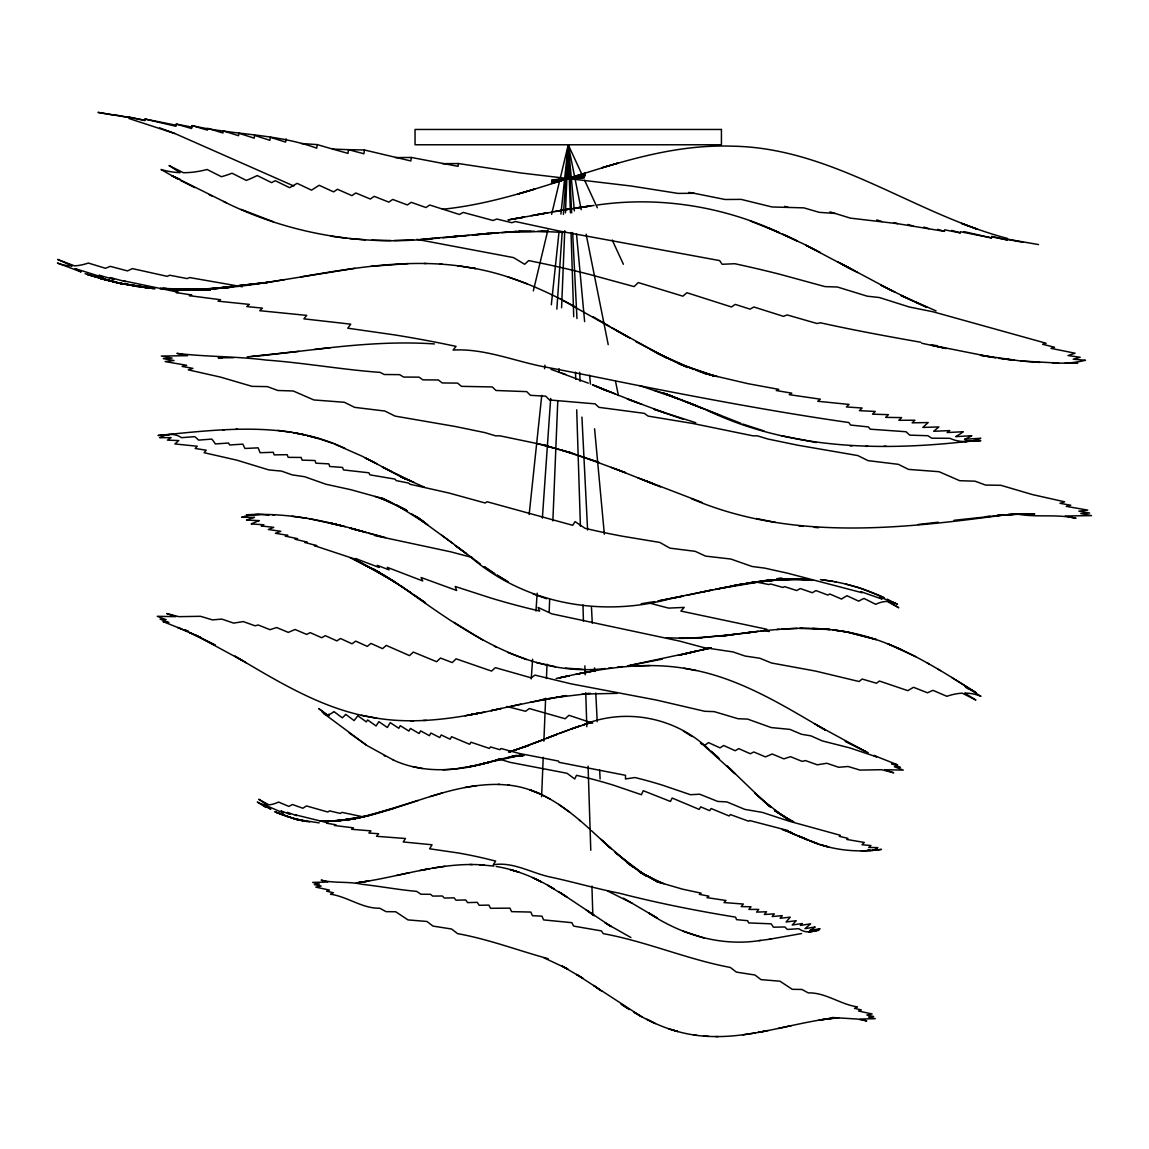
<?xml version="1.0" encoding="UTF-8"?>
<svg xmlns="http://www.w3.org/2000/svg" width="1149" height="1149" viewBox="0 0 1149 1149"><rect width="100%" height="100%" fill="white"/><g stroke="black" fill="none" stroke-linecap="round" stroke-linejoin="round"><path stroke-width="1.5" d="M541.61 796.702L543.218 757.306M543.879 741.177L545.631 698.204M546.436 678.499L547.025 664.165M549.15 612.23L549.653 599.692M552.87 520.885L557.782 400.886M558.945 372.233L559.089 368.657M561.588 307.76L564.734 230.748M565.466 212.838L568.238 144.774L582.399 175.452M531.24 678.901L532.605 659.253M535.937 611.024L537.186 593.157M542.371 518.127L550.673 398.444M556.848 309.124L562.177 232.313M563.412 214.446L568.238 144.774L581.222 209.649M529.158 514.508L541.754 395.414M544.569 368.743L544.942 365.195M551.333 304.758L559.032 231.883M560.913 214.102L568.238 144.774L574.371 210.87M113.593 115.044L97.981 112.387L129.219 117.586M144.846 120.128L113.636 114.67M176.099 125.227L145.004 119.036L144.774 120.602L129.291 117.04M191.826 127.108L176.257 124.092L175.955 126.289L145.004 119.036M301.411 143.524L317.239 144.602L316.736 148.178C276.722 133.543 233.333 135.137 192.027 125.6L191.624 128.53L176.257 124.092M286.087 138.828L285.627 142.088L270.317 137.291L269.886 140.293L254.59 135.424L254.202 138.153L238.906 133.27L238.561 135.697L223.265 130.871L222.963 132.997L207.639 128.3L207.38 130.11L192.027 125.6M1038.509 244.565L1007.3 239.15L1007.185 239.926L991.702 236.349L991.486 237.915L960.377 231.725L960.219 232.859L944.665 229.843L944.449 231.351L897.57 223.682L850.404 218.138L835.079 213.427L819.237 212.35L803.883 207.868L772.042 206.978L741.134 199.38L725.134 199.495L694.039 193.276L678.039 193.405L631.117 186.009L521.057 172.996L458.437 163.546L458.049 166.332L411.342 157.456L410.854 160.946L364.434 149.988L363.903 153.765L348.492 149.672L332.592 149.083L317.239 144.602M533.337 290.898L547.886 230.015M551.621 214.36L559.52 181.312M560.353 177.822L568.238 144.774L571.656 212.852M546.177 738.448L557.193 734.211L523.183 747.424M547.111 738.103L569.114 729.73M534.199 743.13L544.267 739.353L509.553 751.992L528.842 745.399M559.075 733.435L580.934 725.608L570.062 729.313M570.981 729.012L592.64 722.017L582.773 725.033C625.702 707.281 676.373 717.421 709.464 749.909M520.44 748.229L528.741 745.428M519.506 748.574L508.418 752.078M499.657 784.451C446.918 783.259 399.823 811.769 348.578 819.754L360.427 817.571M418.049 800.494L369.217 815.474L337.074 820.946M1007.4 238.418C913.728 213.815 832.393 147.776 732.631 146.182C631.462 142.505 541.538 199.337 442.422 209.262M584.97 173.14L551.549 183.452M395.155 807.962L358.847 817.844L337.059 820.946M442.466 792.954L430.286 796.587M518.098 194.009L534.788 189.068L518.113 193.98M551.577 183.323L584.913 173.628M489.819 762.16L480.167 764.358L501.424 758.958L479.234 764.688L488.928 762.347C457.776 771.223 423.263 773.938 393.116 759.934M551.592 183.165L584.884 173.786M551.621 183.007L584.855 173.944M491.628 761.672L519.851 755.511L510.386 756.947L520.698 755.511L511.291 756.66L521.545 755.511L512.21 756.372L522.393 755.511L513.143 756.056L523.24 755.511L514.063 755.74L524.088 755.511M551.649 182.82L584.841 174.131M488.038 762.505L466.954 767.245M551.678 182.619L584.812 174.332M506.752 757.923L516.476 755.511L495.348 760.322M551.707 182.418L584.784 174.547M678.585 655.361L694.886 651.483L627.526 665.846M681.17 654.758L697.457 650.937M710.297 647.993L683.77 654.068L710.47 647.95M520.885 704.136L491.126 710.642L501.136 708.516C459.485 717.938 416.139 725.22 373.554 717.622C322.812 709.464 278.46 681.73 234.899 656.151L246.188 662.801M551.735 182.188L584.74 174.763M484.375 865.068C441.676 861.42 400.656 876.816 358.861 882.489L368.872 881.053L356.276 882.82M703.576 1036.039C747.18 1039.759 788.961 1023.63 831.675 1018.287L819.079 1020.053L838.971 1017.684M700.043 650.334L711.403 647.792M510.831 706.448L543.779 699.454M409.518 872.666L396.678 875.452M778.433 1028.427L791.273 1025.64M686.786 595.354L712.495 589.868L657.932 601.013L683.526 596.029L671.504 598.514M702.642 649.659L711.159 647.806M530.536 702.283L566.5 695.619L540.26 700.057L550.156 698.477M319.58 820.716L330.84 821.118L354.064 818.849L332.363 821.118L321.045 820.932L340.779 820.673L322.524 821.147L342.345 820.458L367.594 815.934M700.459 592.467L741.349 584.223L715.755 589.207L769.844 580.173L746.204 583.405L784.666 579.053L758.053 581.681L731.023 586.134L742.958 583.994M814.311 723.583L825.6 730.233C782.038 704.653 737.701 676.919 686.944 668.761C644.374 661.178 600.999 668.431 559.362 677.867L569.373 675.741L556.145 678.499M551.764 181.944L584.712 175.007M466.049 767.475L475.643 765.521L453.97 769.155L442.997 769.83M662.327 659.095L630.069 665.429M592.238 671.188L582.256 673.17L595.455 670.585M468.261 715.195L478.243 713.213L465.043 715.798M551.807 181.686L584.683 175.266M801.542 933.548L769.212 939.293M554.594 211.445L570.981 208.788L508.016 219.933L524.432 217.089L511.434 219.315M755.037 581.796L768.954 584.554L770.649 583.979L782.857 587.441L784.595 586.622L796.702 590.543L800.279 588.547L812.314 592.726L815.934 590.572L827.898 595.096L829.707 593.961L841.542 599.06A1721.504 204.421 -76.9 0 1 846.971 595.742L858.734 601.171A1521.549 180.68 -76.9 0 1 864.019 598.442L875.682 604.317A1370.542 162.741 -76.9 0 1 887.229 601.458L898.791 607.764L888.766 601.53M669.881 598.83C600.956 617.53 525.021 603.828 470.429 556.877M419.687 870.554L429.798 868.701L422.315 870.066M768.264 1030.538L758.153 1032.391L765.636 1031.041M575.85 674.291L589.006 671.892L579.053 673.687M484.648 712.093L471.492 714.491L481.445 712.696M551.836 181.427L584.64 175.538M531.312 215.639L547.728 212.795L534.73 215.035M300.923 276.88C353.289 267.947 406.76 258.87 459.945 266.051M557.997 210.928L594.09 205.412M476.691 785.571L464.9 787.496M551.879 181.14L584.597 175.811M357.253 818.145L335.537 820.961L355.659 818.49M654.686 601.573L641.199 603.713M187.704 290.108L172.881 289.878L212.177 288.83L267.932 282.367L207.71 289.088L173.513 289.39C210.741 290.927 247.796 285.742 284.421 279.681M263.408 283.027L354.883 268.306M744.581 583.721L756.459 581.854M556.561 697.386L590.399 693.35M445.065 866.274L432.426 868.17M742.9 1034.818L755.525 1032.922M551.922 180.838L584.554 176.113M265.678 282.668L209.951 288.959L175.696 289.548M623.433 898.145L657.472 918.166L648.797 913.067C681.472 934.898 721.328 946.848 760.638 940.413M574.399 208.17L590.687 205.973L577.789 207.682M761.27 581.222L747.841 583.046L786.218 579.053L761.27 581.222L777.758 579.57L802.347 579.024L779.352 579.398L803.855 579.168L764.516 580.647L800.81 578.895L780.961 579.225L805.377 579.34L792.437 579.053M380.879 536.597L349.842 528.009L361.949 531.298C328.614 521.574 294.259 514.091 259.358 514.422A1370.542 253.742 -75.7 0 0 241.606 517.265L254.504 517.366A1521.549 281.706 -75.7 0 0 246.532 520.08L259.315 520.612A1721.504 318.718 -75.7 0 0 251.2 523.93L263.897 524.791L261.182 525.94L273.749 527.362L268.349 529.517L280.83 531.312L275.473 533.294L287.882 535.333L285.254 536.152L297.562 538.651L294.977 539.226L307.185 542.113L304.672 542.414L316.808 545.646L314.366 545.646L357.641 559.98L355.558 558.543L379.199 567.491L377.289 565.351L389.094 569.89L387.27 567.347L422.703 580.934L421.094 577.516L456.67 590.485L455.205 586.493L491.111 598.112A808.178 793.327 -90 0 0 527.405 608.108L539.599 611.067L538.062 607.404L551.836 613.853L679.203 640.998L703.447 647.505L733.062 651.943L744.983 656.022L759.791 658.233L771.539 663.002L815.603 671.088L859.107 681.529L862.152 679.03L876.472 683.253L879.445 681.041L907.796 690.65L913.484 687.289L927.487 692.79L932.959 690.334L946.848 696.308A1216.173 225.161 -75.7 0 1 962.23 693.177L975.903 700.057L964.686 693.106A1214.392 224.831 -75.7 0 1 980.959 696.323L969.756 689.314A1195.017 221.24 -75.7 0 1 976.205 692.79C935.444 667.038 893.448 639.706 844.975 631.648C804.085 624.28 762.548 630.629 721.831 636.029L753.514 632.036M617.516 667.224L622.514 666.535M759.072 940.643L770.778 939.078M758.555 631.332L742.714 633.343L756.042 631.663M551.965 180.537L584.511 176.429M298.841 351.364L247.193 356.894M954.058 520.31L1005.72 514.781C901.419 528.813 791.187 541.323 691.411 498.68M735.188 634.219L696.179 638.284M330.366 347.687L262.877 355.472M918.08 524.49L938.288 522.206M552.008 180.206L584.468 176.745M314.625 349.454C354.337 344.714 394.437 341.181 434.437 343.939M472.411 235.1L488.584 233.448L420.089 239.48M985.583 516.662L990.021 516.203M597.466 204.996C659.296 196.106 723.109 206.36 779.611 232.759L750.398 221.039M442.853 237.829L459.011 236.206M829.09 1018.617L826.504 1018.876L836.4 1017.899M371.242 266.295L408.11 263.595M251.617 356.492L267.329 355.012M761.055 631.045L763.554 630.815M776.781 629.523L779.281 629.293M727.604 635.368L688.883 638.284L701.895 637.882L681.314 638.327M475.772 234.755L498.58 232.859M588.762 693.493L582.256 694.097L616.999 693.364M888.766 601.516A1372.394 162.971 -76.9 0 1 897.47 604.317L887.172 599.247L889.843 601.171L879.416 596.748L882.001 599.06L860.802 591.62L862.109 592.726L787.97 573.308L764.717 568.123L752.078 566.486L730.893 559.046L705.558 556.116L695.202 551.333L669.924 548.145L659.785 542.429L622.212 536.181A808.178 802.146 90 0 1 584.999 528.296L575.089 521.617L572.69 525.294L487.061 501.74L485.208 503.003L448.512 492.907L409.934 484.246L408.642 483.068L396.204 480.598L394.997 479.104L369.949 474.867L368.872 472.799L343.522 469.927L342.546 467.428L329.749 466.48L328.801 463.866L315.946 463.191L315.013 460.519L302.086 460.131L301.153 457.446L288.169 457.359L287.221 454.688L274.18 454.875L273.218 452.275L260.119 452.706L258.123 447.837L244.967 448.469L242.856 444.146L229.656 444.965L228.55 443.026L215.337 443.945A1193.524 141.729 -76.9 0 0 211.775 439.09L198.533 440.124A1195.017 141.901 -76.9 0 0 194.669 436.634L181.427 437.683A1214.392 144.2 -76.9 0 0 171.273 434.466L158.031 435.471C220.148 429.367 286.403 420.649 344.915 448.34M232.888 287.078L196.048 289.634L171.244 289.491L201.018 289.605L170.828 289.376M552.066 179.876L584.424 177.09M212.177 288.83L230.647 287.25L193.851 289.634M495.248 233.075L482.523 233.951L516.418 231.48M605.063 668.517C527.434 677.896 460.907 628.79 401.403 586.263M608.367 668.244L611.656 667.986M501.912 232.644L516.217 231.495M469.051 235.43L452.965 236.694L465.704 235.717M432.828 238.532C361.289 246.245 288.083 233.692 223.61 201.52M1001.282 515.169L1016.922 514.077L996.872 515.484L1028.068 513.718M223.897 287.982L205.484 289.246L171.345 289.232L207.71 289.088M966.927 441.475C879.301 451.413 787.941 448.972 706.965 410.222M570.407 212.824L568.238 144.774L568.238 178.483L584.367 177.434M505.258 232.4L519.52 231.466M423.45 239.179L439.493 238.116M518.127 231.552L508.605 232.141L548.202 231.38L537.761 231.351M808.077 840.206L799.115 836.185L817.987 843.826L809.628 840.766C832.192 850.274 857.283 852.903 881.441 849.398L872.077 850.404A794.088 67.159 -75.9 0 0 877.836 847.617L868.759 847.459L870.928 845.549L862.009 844.745L864.278 842.447L846.784 839.445L847.919 838.339L839.301 836.328L840.393 835.309L789.205 821.219L762.361 812.4L744.868 809.399L726.814 801.901L717.809 801.456L699.684 794.218L690.448 794.706L662.901 785.313A467.054 465.273 90 0 0 634.952 777.528L625.473 778.979L625.53 775.316L559.032 762.333L558.5 761.069L519.678 753.529L501.007 748.516L499.872 749.679L490.594 746.936L489.373 748.416L471.004 742.225L469.639 744.293L451.6 736.724L450.135 739.224L441.23 734.958L439.737 737.572L430.904 733.019L429.396 735.69L420.635 730.865L419.126 733.55L410.437 728.423L408.929 731.08L400.297 725.694L398.818 728.279L390.258 722.649L387.357 727.489L378.854 721.658L376.082 725.967L367.623 719.949L366.301 721.874L357.856 715.741L354.122 720.581L345.705 714.348A696.854 58.929 -75.9 0 1 342.301 717.823L333.899 711.561A702.757 59.432 -75.9 0 1 327.178 714.779L318.761 708.56L326.359 714.707A704.021 59.533 -75.9 0 1 322.065 711.561L328.571 715.928M797.291 628.345L781.751 629.121M789.334 579.053L762.893 580.949L787.769 579.053L805.277 579.455L794.002 579.053M222.791 429.855L224.357 429.783M235.933 429.209L237.513 429.137M782.239 578.507L777.27 578.737L782.239 578.507L777.313 578.708L780.659 578.579M568.238 178.483L584.324 177.793M1008.118 514.537L1023.673 513.876M861.147 850.892L871.215 850.461A792.796 67.044 -75.9 0 1 868.069 849.528M394.179 240.486L413.425 239.882M210.008 289.921L202.023 290.123L209.578 289.921M883.954 446.286L886.166 446.214M201.463 290.108L209.779 289.878L206.447 289.993M649.917 665.558L634.076 665.989M202.023 290.123L210.324 289.907M259.358 514.422L246.36 514.752L261.785 514.493A1372.394 254.087 -75.7 0 1 268.88 515.355M410.581 720.825L413.683 720.753M423.32 720.452L426.423 720.394M329.318 821.118L339.214 820.903L326.287 821.118M170.942 289.117L203.244 289.419L170.828 289.103M679.145 638.341L699.382 638.169L686.441 638.284M442.437 163.675L458.437 163.546M395.342 157.585L411.342 157.456M222.504 357.756L218.138 357.77L233.606 357.712M1030.394 513.919L1034.761 513.89L1019.307 513.962M534.472 231.351L518.644 231.294L531.183 231.351M782.555 579.024L811.424 580.144L800.221 579.053L812.918 580.389M182.835 289.634L198.763 289.807L164.853 288.643L185.032 289.634M188.307 290.123L175.065 289.95L187.459 290.123M684 638.284L666.348 637.752M371.831 240.198L390.875 240.529M802.16 628.345L799.747 628.302L830.138 629.551L812.63 628.402M364.434 149.988L348.492 149.672L347.975 153.377L332.592 149.083M188.795 290.123L170.167 289.663M272.198 514.738L274.625 514.795M170.282 289.663L184.415 289.993L171.273 289.591M541.05 231.351L563.24 232.428M169.88 289.548L182.231 289.907L170.756 289.476M1058.602 363.098L1020.8 361.001L980.456 355.271L995.752 357.87M849.901 445.798L852.084 445.869M469.826 864.479L472.325 864.565M479.435 864.737L493.783 866.073M708.516 1036.369C681.96 1035.364 656.28 1026 633.817 1012.097L642.277 1017.066M715.626 1036.527L718.125 1036.613M865.771 446.286L867.969 446.358M424.11 263.451L426.293 263.538M165.557 289.16L162.038 289.002L165.312 289.146M439.952 264.098L442.135 264.198M170.224 289.361L198.246 289.634L162.698 288.413L178.425 289.634L160.53 288.169M159.883 288.744L166.418 289.074M583.06 669.35L565.567 668.115M507.829 785.054C540.001 787.984 566.974 808.321 590.055 829.406M498.163 784.35L509.323 785.155M349.741 238.647L365.325 239.811M1020.8 361.001L1039.615 362.438M798.957 525.926L803.252 526.343M814.167 527.319L818.461 527.736M694.168 1035.034L696.61 1035.278M309.541 821.908L294.316 818.892L276.133 812.357M319.149 822.885L295.738 819.294L274.769 811.725L283.746 815.46M998.941 358.344L1014.38 360.212L1002.143 358.732M1017.009 514.02C1036.527 517.739 1056.592 513.79 1076.01 518.3L1065.31 515.987L1091.55 515.628L1080.807 513.589L1089.625 513.043L1078.854 511.176L1087.758 510.099L1066.215 506.364L1070.767 505.244L1060.01 503.305L1064.635 501.811L1032.592 494.616L1000.894 485.309L985.497 485.05L975.056 481.187L959.688 480.699L939.035 471.708L908.529 469.395L898.303 464.325L868.026 460.634L857.8 455.564L797.751 445.209L767.891 439.019L757.349 435.83L752.983 435.83L693.264 423.564L648.165 416.11L644.273 413.338L598.945 407.349L595.168 403.873L549.481 399.953L545.746 396.19L530.45 395.328L526.716 391.637L496.009 390.488L492.246 386.94L461.438 386.351L457.618 383.105L442.207 382.947L438.344 379.96L422.904 379.859L419.012 377.145L403.572 377.059L399.622 374.646L384.183 374.502L380.19 372.391C342.1 369.662 304.428 362.825 265.749 360.025C236.206 356.247 206.36 356.951 176.903 353.375L187.589 355.687L161.348 356.046L172.091 358.086L163.273 358.632L174.045 360.499L165.14 361.576L186.684 365.296L182.131 366.43L192.888 368.369L188.278 369.863L220.321 377.059L252.004 386.351L267.415 386.624L277.843 390.488L293.21 390.976L313.864 399.953L344.37 402.279L354.596 407.349L384.872 411.04L395.112 416.11L455.148 426.466L485.007 432.642L495.549 435.83L499.916 435.83L548.016 445.841M139.331 286.776L154.943 288.686L117.514 282.812L87.195 274.439L119.625 283.286L152.774 288.471L119.625 283.286L100.207 278.374L121.751 283.702L106.484 280.069M331.127 236.22L346.524 238.274M933.807 345.246L937.225 345.691M148.48 287.911L132.925 285.771L150.62 288.212L117.514 282.812L100.207 278.374M291.903 432.311L277.799 430.372M306.912 518.271L292.061 516.217M555.441 666.707L536.253 662.485M820.429 579.627C842.059 581.983 863.272 587.972 882.992 597.15M821.937 579.828L833.025 581.394M920.809 342.258C887.157 336.312 853.535 330.136 820.458 322.797L817.011 323.501L787.137 314.927L783.546 316.363L753.845 306.984L750.096 309.153L735.259 304.399L731.439 306.955L686.901 292.736L682.894 296.183L638.241 282.568L634.104 286.604L589.164 274.338A1242.328 1215.182 -90 0 0 543.879 263.739L528.712 260.579L524.648 264.27L513.502 257.591L416.943 239.351M473.302 268.205C509.237 274.51 543.06 289.289 574.931 306.639M832.321 1017.497L857.571 1019.062L866.763 1020.958L860.084 1019.048L875.236 1018.689L868.486 1017.037L873.628 1016.506L866.849 1015.027L872.12 1013.964L858.533 1011.019L861.319 1009.899L854.54 1008.348L857.413 1006.883C840.307 1004.398 825.427 992.377 808.235 992.894L801.916 989.447L792.279 989.332L779.956 981.203L761.011 979.637L754.979 975.013L736.365 972.097L730.333 967.458C687.016 959.329 646.657 941.562 603.254 933.649L601.401 930.905L573.595 926.094L571.9 922.676L543.592 919.904L541.983 916.184L532.447 915.696L530.809 912.062L511.592 911.645L509.926 908.155L490.566 908.299L488.828 905.11L479.119 905.297L477.323 902.353L467.6 902.611L465.733 899.954L456.009 900.213L454.07 897.843L444.361 898.058L442.351 895.99L432.656 896.091L430.573 894.31L420.936 894.224L416.613 891.351C398.559 889.8 380.506 886.353 362.093 884.313C348.592 881.197 334.574 883.509 321.189 880.134L327.867 882.044L312.715 882.403L319.465 884.055L314.323 884.586L321.117 886.066L315.831 887.129L329.418 890.087L326.632 891.193L333.411 892.744L330.539 894.224C347.659 896.694 362.524 908.715 379.716 908.198L386.035 911.645L395.673 911.76L407.996 919.904L426.94 921.469L432.972 926.094L451.586 929.01L457.618 933.649C488.684 939.207 517.926 950.467 548.174 958.697M992.578 357.31L931.178 345.073L946.273 348.578M242.324 286.762L189.571 277.555L187.172 278.589L169.65 275.229L167.237 276.349L132.379 268.593L127.525 270.92L110.232 266.338L105.464 268.277L88.286 263.035A2108.444 288.054 -78.9 0 1 74.527 265.864L57.594 259.43L72.315 265.907A2105.858 287.695 -78.9 0 1 57.45 263.035L81.062 271.94L75.102 268.593L103.137 277.397L99.159 275.229L114.282 279.566L110.261 277.555L125.456 281.634L123.403 280.801L178.468 292.248L176.199 292.593L191.711 294.977L189.37 295.681L220.536 299.717L218.051 301.167L249.362 304.399L246.748 306.568L262.417 308.119L259.717 310.69L306.726 315.386L303.853 318.848L350.732 324.162L347.759 328.197L394.38 334.876A1242.328 1230.234 -90 0 1 440.685 343.192L456.038 346.352L453.123 350.043C485.496 348.248 516.217 361.992 547.786 367.493C580.001 373.569 612.101 380.319 644.302 386.696C712.279 400.024 780.228 412.678 848.867 422.545L850.576 425.058L868.4 426.925L870.166 429.18L906.015 431.737L909.764 435.141L927.832 435.715L931.753 438.2L949.907 438.3A1867.987 255.193 -78.9 0 0 962.517 441.489L980.844 440.656L964.7 441.546A1865.574 254.863 -78.9 0 0 980.758 438.3L964.6 439.234A1829.05 249.879 -78.9 0 0 971.882 435.715L955.738 436.634A1819.111 248.514 -78.9 0 0 963.293 431.737L947.164 432.541L949.749 430.588L933.649 431.292L938.891 426.925L922.819 427.442L928.177 422.545L912.148 422.846L914.848 420.218L898.877 420.29L901.592 417.604L885.664 417.374L888.392 414.66L872.522 414.157L875.236 411.457L859.423 410.653L862.138 408.024L846.382 406.947L849.068 404.419L817.729 401.274L820.343 399.177L789.277 394.667L791.762 393.159L776.293 390.545L778.735 389.353L747.884 383.651L704.15 373.425M688.84 192.4L694.039 193.276M816.379 442.566L781.363 435.715M137.191 286.503L119.625 283.286L85.127 273.692M1007.271 239.38L1022.84 242.295M683.971 668.201L696.15 670.528M376.527 718.182L361.375 715.296M769.37 631.533L764.085 630.514L766.828 629.25L680.883 611.067L684.201 607.404L668.689 608.108A808.178 793.327 -90 0 1 647.892 602.607M498.422 758.814L509.984 762.333L567.032 773.277L574.73 778.979L576.496 775.316L585.904 777.528A467.054 465.273 90 0 1 613.853 785.313L641.401 794.706L643.239 790.713L670.456 801.456L672.151 798.038L699.21 809.399L700.689 806.857L709.709 810.663L711.087 808.508L729.141 815.977L730.347 814.555L748.617 821.219L749.636 820.53L787.869 830.497M374.56 535.52L450.738 551.822L472.469 557.595M413.051 766.67L422.545 768.552M496.196 866.475C516.82 869.836 536.396 878.109 554.134 889.01L547.872 885.333L566.874 897.039L558.543 891.523M991.63 236.838L1007.185 239.926M304.341 434.825L293.383 432.656L305.821 435.141M756.229 518.486L775.374 522.407M363.716 816.982L342.057 812.386L340.305 813.406L329.533 810.878L327.767 811.998L306.438 805.937L302.876 808.235L292.377 804.501L288.902 806.426L278.546 802.045A794.088 121.033 -76.8 0 1 268.809 804.846L258.726 799.287L267.272 804.903A792.796 120.846 -76.8 0 1 257.304 802.045L265.95 807.23A884.012 134.749 -76.8 0 1 262.029 804.501L270.776 809.255A1002.962 152.874 -76.8 0 1 266.985 805.937L283.516 813.047L280.959 810.878L290.008 814.368L287.422 812.386L296.528 815.603L295.192 814.785L328.126 822.885L326.531 823.215L336.011 824.781L334.345 825.485L353.461 827.855L351.623 829.291L370.926 830.871L368.915 833.025L378.596 833.743L376.499 836.3L405.482 838.511L403.184 841.944L432.053 844.774L429.611 848.781L458.164 852.96A467.054 461.309 90 0 1 486.343 858.777L495.65 861.089L493.294 864.766C513.244 861.448 531.757 873.283 550.989 877.19C573.796 882.059 596.245 888.708 619.225 893.175C657.573 903.071 696.351 910.755 735.59 917.146L736.538 919.645L747.654 920.694L748.66 922.92L771.166 923.825L773.435 927.2L784.839 926.97L787.309 929.426L798.828 928.708A704.021 107.317 -76.8 0 0 807.216 931.868L818.935 930.23L808.709 931.925A702.757 107.116 -76.8 0 0 820.07 928.708L809.844 930.46A696.854 106.225 -76.8 0 0 815.187 926.956L804.961 928.679L810.62 923.825L800.422 925.433L802.375 923.509L792.207 925.017L796.228 920.694L786.088 922.001L790.239 917.146L780.142 918.266L782.254 915.667L772.214 916.543L774.34 913.872L764.372 914.475L766.512 911.775L756.602 912.091L758.728 909.405L748.889 909.434L751.001 906.805L741.234 906.561L743.317 904.048L723.985 902.554L725.981 900.486L706.965 897.628L708.818 896.134L699.396 894.353L701.177 893.175L682.42 889.139L656.194 881.441M309.253 518.659L340.678 525.624L328.513 522.58M306.582 821.535L285.139 816.02M921.685 343.235L943.142 347.831M834.519 581.667L835.998 581.997M845.434 583.979L859.122 587.8M342.991 526.127L330.797 523.197L345.289 526.702M506.695 706.477L525.596 711.288L529.258 708.531L565.136 718.743L568.942 715.296L592.64 723.195M991.486 237.915L963.954 231.61M364.247 531.872L352.097 528.741L366.531 532.475M385.504 537.56L368.815 533.122M538.192 443.873L571.9 453.036L542.414 444.692L552.985 447.737M784.552 206.375L787.984 207.294M318.072 438.444L307.271 435.586L319.523 438.861M717.321 376.556L700.071 371.788L715.195 376.14L679.016 363.86L713.069 375.752L695.949 370.251M695.763 422.717L654.054 409.274L683.253 419.299M384.384 498.996L350.689 489.661L325.914 484.246L304.744 476.749L292.162 474.867L281.577 471.119L268.852 469.927L236.751 460.131L204.105 452.706L206.231 450.207L195.186 448.469L197.255 446.243L174.878 443.945L178.77 440.57L167.424 440.124L171.1 437.654L159.639 437.683A1216.173 144.415 -76.9 0 1 169.693 434.523M129.076 118.548L174.921 133.543L293.842 186.009M764.099 430.976L742.843 424.067M819.524 844.429L828.831 847.043L820.314 844.63M704.394 938.144L683.267 931.221M951.688 230.403L960.219 232.859M516.806 871.531L510.127 869.592L519.147 872.235M671.145 1029.576L677.824 1031.515L668.804 1028.858M937.627 229.355L944.449 231.351M89.277 275.071L104.372 279.58M526.486 659.569L507.987 652.531M829.966 211.876L835.079 213.427M561.301 450.135L598.859 462.386L569.645 452.376M923.739 227.1L928.837 228.665M375.134 496.454L390.028 501.826M908.127 224.472L913.225 226.08M894.181 222.59L897.57 223.682M876.788 219.904L881.886 221.527M654.6 390.445L671.72 395.902M782.354 829.549L791.575 832.508M639.576 385.547L677.809 398.646L662.93 392.972L696.782 405.899L665.027 393.533L679.849 399.479M320.959 439.392L333.038 443.442M551.017 369.332L588.302 383.163M561.488 372.994L565.61 374.43M701.881 502.328L646.068 480.914L660.503 486.917M783.13 829.793L805.837 839.043L796.774 835.395M185.362 630.011L188.35 631.06M533.165 594.004L546.637 598.773M664.553 412.735L627.268 398.947L641.803 404.319M588.345 458.925L625.645 472.727L611.096 467.356M507.973 276.88L527.018 283.803M273.476 221.8L241.103 209.348M860.572 588.274L884.414 597.753M740.803 423.277L686.025 401.719L719.762 415.263M174.921 133.543L159.74 127.898M663.993 883.725L653.537 879.818L662.571 883.322L640.754 872.766L659.713 882.561L639.476 871.718L658.276 882.188L638.183 870.712L646.772 876.184L627.153 862.669L645.408 875.538L615.103 852.414L632.941 867.064L603.196 841.528M615.045 393.791L600.539 388.204L637.695 402.782M637.853 477.869L652.359 483.456L615.203 468.878M186.655 630.973L177.793 627.526L201.018 637.724L189.456 632.381L215.251 645.12L195.115 634.937L243.444 661.163M681.903 400.269L700.818 407.794M543.764 957.749L567.893 969.052L561.531 965.763L582.873 978.23L576.626 974.467L640.079 1015.759M936.076 310.905L901.031 295.508L926.941 307.372L915.494 302.115M693.895 369.518L656.352 352.872L687.677 367.479L672.984 360.815M596.475 386.437L606.83 390.746L592.396 384.757L610.952 392.24M641.961 479.435L656.424 485.237M388.52 501.237L379.543 497.618L405.856 509.84L382.488 498.336L392.8 503.305M334.46 444.031L362.323 456.297L405.482 478.946L382.215 466.982L392.513 471.98M424.383 487.119L400.742 476.806L414.028 482.379M180.652 628.647L162.957 621.58L168.917 622.643L160.07 619.11L166.131 619.656L157.255 616.295L175.711 616.654L166.777 613.566L178.799 616.668L200.486 616.295L212.421 619.886L221.843 619.11L233.678 623.117L243.258 621.58L255.049 625.803L258.31 624.999L270.001 629.695L276.622 627.526L288.284 632.381L295.063 629.494L306.711 634.42L310.158 632.625L321.763 637.752L325.296 635.656L336.872 640.898L340.449 638.499L352.025 643.799L355.673 641.113L367.249 646.384L370.94 643.426L382.531 648.639L386.279 645.422L409.504 655.605L413.324 652.086L436.663 661.709L440.512 658.047L452.232 662.571L456.096 658.822L491.557 671.088L495.363 667.655L531.24 677.853L534.903 675.095L571.082 683.842L656.381 700.043L704.725 711.288L714.218 711.633L738.089 718.743L747.582 719.087L771.166 727.561L789.938 729.4L801.585 734.297L810.849 735.848L822.454 740.961L849.757 747.884L876.615 756.889L873.843 755.41L897.541 764.803L891.581 763.74L900.428 767.273L894.367 766.728L903.243 770.089L884.787 769.729L893.721 772.817L881.7 769.715L860.012 770.089L848.077 766.498L838.655 767.273L826.82 763.266L817.241 764.803L805.449 760.581L802.189 761.385L790.498 756.688L783.877 758.857L772.214 754.003L765.435 756.889L753.787 751.963L750.34 753.758L738.735 748.631L735.202 750.728L723.626 745.486L720.05 747.884L708.473 742.584L704.825 745.284L700.488 743.302M797.55 835.696L807.316 839.862M901.922 649.846L888.033 643.885L915.624 656.596M768.106 227.818L803.036 243.689L851.754 269.469L837.549 261.642M411.198 481.115L395.299 473.417M180.249 179.416L171.646 175.538L226.612 202.913M350.158 557.725L379.673 572.504L354.567 559.62L381.77 573.897L395.112 582.069L356.779 560.497L386.007 576.453L410.394 592.295M607.634 891.021L632.108 903.215M209.204 194.698L212.206 196.106M324.061 713.716L366.833 745.457L393.877 760.293M912.493 300.722L880.78 285.124L895.128 292.306M795.252 834.72L787.094 830.842L796.013 835.079M782.641 234.008L797.047 240.888L785.643 235.416M384.197 755.726L384.958 756.085M868.227 752.681L845.247 741.263L865.384 751.446L817.054 725.22M670.973 359.881L635.914 341.727M376.743 463.665L365.08 457.877L375.35 462.99M532.562 877.534L541.179 881.829L534.802 878.64M655.404 1023.558L646.772 1019.278L653.149 1022.452M817.356 250.97L805.995 245.297L820.329 252.493M630.916 937.541L605.078 922.862L611.325 926.625L560.712 892.945M180.508 180.422L194.842 187.632M177.535 178.928L161.004 169.477A1867.987 379.888 -77.7 0 0 180.091 172.652L169.032 165.528L183.366 172.709A1865.574 379.4 -77.7 0 0 207.079 169.477L221.398 176.716A1829.05 371.974 -77.7 0 0 232.012 173.212L246.331 180.422A1819.111 369.949 -77.7 0 0 257.218 175.538L271.581 182.634L275.272 180.695L289.649 187.689L297.131 183.352L311.551 190.16L319.149 185.276L333.598 191.883L337.433 189.269L351.939 195.632L355.788 192.96L370.351 199.036L374.201 196.335L388.836 202.123L392.685 199.438L407.364 204.939L411.198 202.31L425.949 207.538L429.755 205.025L459.456 214.49L463.176 212.407L493.151 220.507L496.756 219.014L511.808 222.705L515.355 221.527L560.798 231.351L719.604 260.579L722.118 264.27L734.771 263.724A1242.328 1215.182 -90 0 1 780.056 274.338L824.996 286.604L837.449 287.02L867.193 296.183L879.459 297.548L909.161 306.955L933.218 311.824L1046.107 343.249L1042.603 344.283L1054.538 347.228L1051.005 348.348L1075.076 353.217L1068.01 355.544L1080.189 357.267L1073.209 359.206L1085.518 360.283A2108.444 428.792 -77.7 0 1 1065.18 363.098L1077.748 362.998L1061.877 363.156A2105.858 428.261 -77.7 0 1 1052.125 362.624M541.251 794.476L550.069 798.972M793.902 821.952L785.069 817.427L793.126 821.679M892.141 290.812L840.508 263.279M854.727 270.963L843.423 265.031L857.685 272.557M650.391 349.468L666.894 358.129L615.605 329.921M560.439 299.013L628 337.074M494.214 646.097L496.368 647.232M395.586 504.684L407.177 510.845L396.994 505.345L425.187 522.953L415.32 516.073L452.749 543.348M629.997 338.136L611.67 327.494M783.632 816.379L791.56 821.19L774.383 810.146L792.35 821.42M593.329 316.894L609.674 326.417M938.331 669.364L940.457 670.614M927.028 662.772L929.153 664.021M482.767 640.065L453.97 622.356M508.346 582.012L496.928 575.089L506.982 581.207M965.505 687.217L968.32 688.94M558.673 804.372L569.746 812.257M951.688 677.465L976.205 692.79M411.213 513.632L422.588 520.756M683.425 731.08L692.028 736.538M399.292 584.942L372.606 568.54L397.195 583.548L425.604 602.88L414.559 595.225M629.408 1009.583L621.078 1004.068L627.239 1008.161M495.549 574.328L484.289 566.701L494.199 573.437M366.114 744.94L349.181 732.904M782.182 815.445L763.367 800.767L770.893 807.201L754.548 792.781L770.16 806.742L762.692 800.106M480.268 563.915L441.633 535.132M588.173 911.301L594.263 915.652L586.033 909.764M599.778 989.806L593.688 985.44L601.918 991.343M427.845 524.935L416.714 516.791L426.509 523.973M456.67 546.579L466.48 553.775L455.349 545.588M701.895 743.705L735.116 773.751L727.116 765.895M579.311 820.041L580.59 821.09M718.34 757.679L710.858 751.116L719.03 758.311M591.318 830.54L610.076 847.804L600.712 839.115M601.961 840.278L611.354 848.852M761.988 799.503L727.791 766.584M584.64 180.292L597.308 207.754M612.216 240.04L623.39 264.27M328.801 714.348L329.318 715.64M586.119 234.195L608.223 344.657M615.577 381.482L618.392 395.515M576.525 234.08L584.64 321.605M589.609 375.192L590.428 384.125M594.579 428.778L604.345 534.17M572.647 232.558L576.97 318.56M579.671 372.305L580.116 381.253M581.925 417.087L587.599 529.962M591.462 606.988L592.266 623.117M594.521 667.899L594.708 671.49M595.785 692.991L597.221 721.644M599.649 770.017L600.108 778.979M571.039 232.515L573.724 316.679M575.505 372.19L575.735 379.342M576.697 409.791L580.417 526.17M582.945 604.963L583.448 621.078M584.884 665.846L585.171 674.793M585.746 692.703L586.823 726.728M588.087 766.11L590.773 850.274M591.922 886.08L592.827 914.733M965.002 685.809A1193.524 220.967 -75.7 0 1 969.11 688.897M618.377 162.971L601.703 167.855L618.377 162.971M721.428 129.464L415.048 129.464L415.048 144.774L721.428 144.774L721.428 129.464M847.316 632.051L832.508 629.824L847.316 632.051L876.17 639.562L847.316 632.051M475.442 268.521L457.805 265.735L475.442 268.521M303.681 820.932L294.316 818.892L305.131 821.262L303.681 820.932M976.751 229.024L961.555 223.409L976.736 229.068M539.901 793.758L529.474 789.679L539.901 793.758M790.771 820.961L775.044 810.864L790.771 820.961"/></g></svg>
